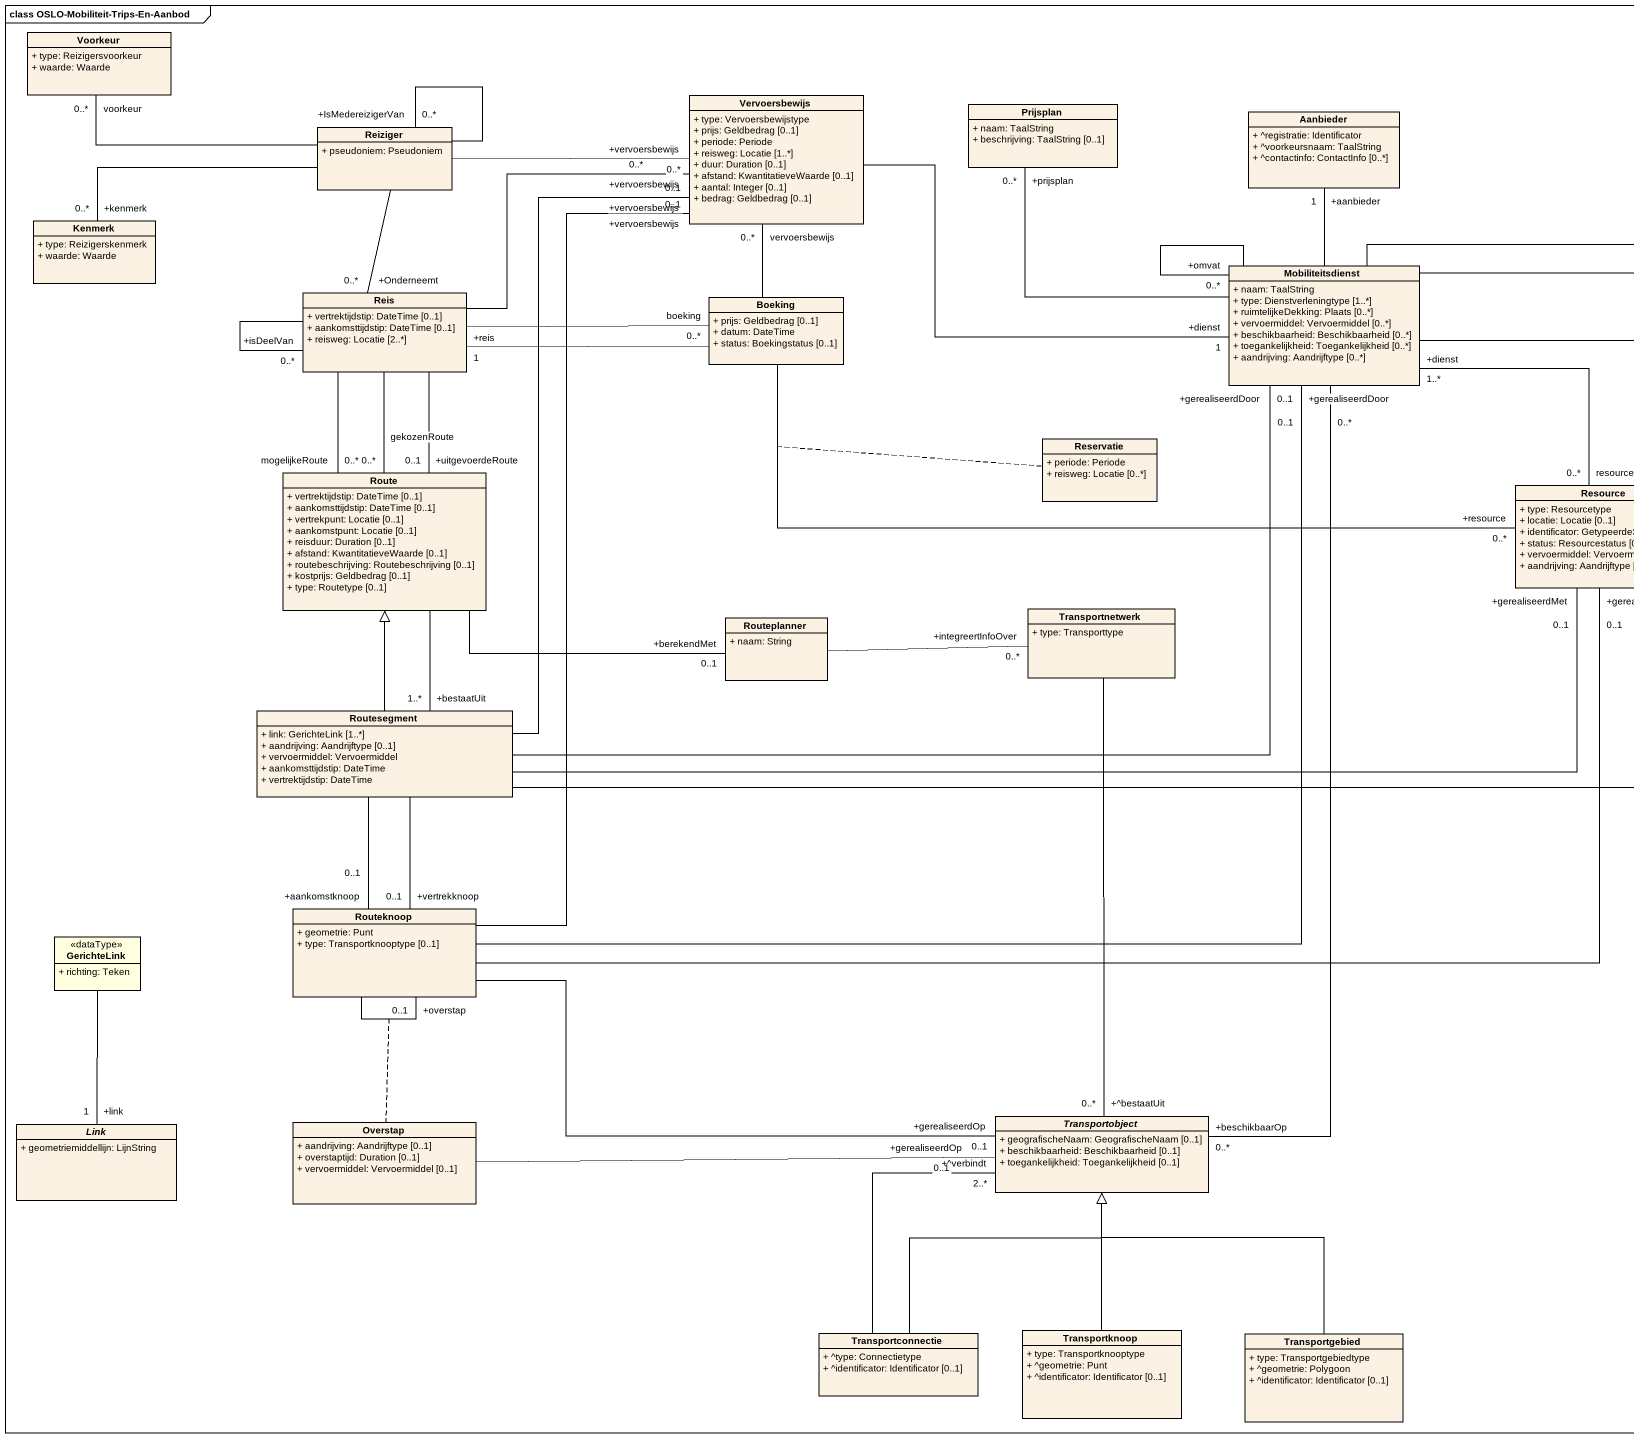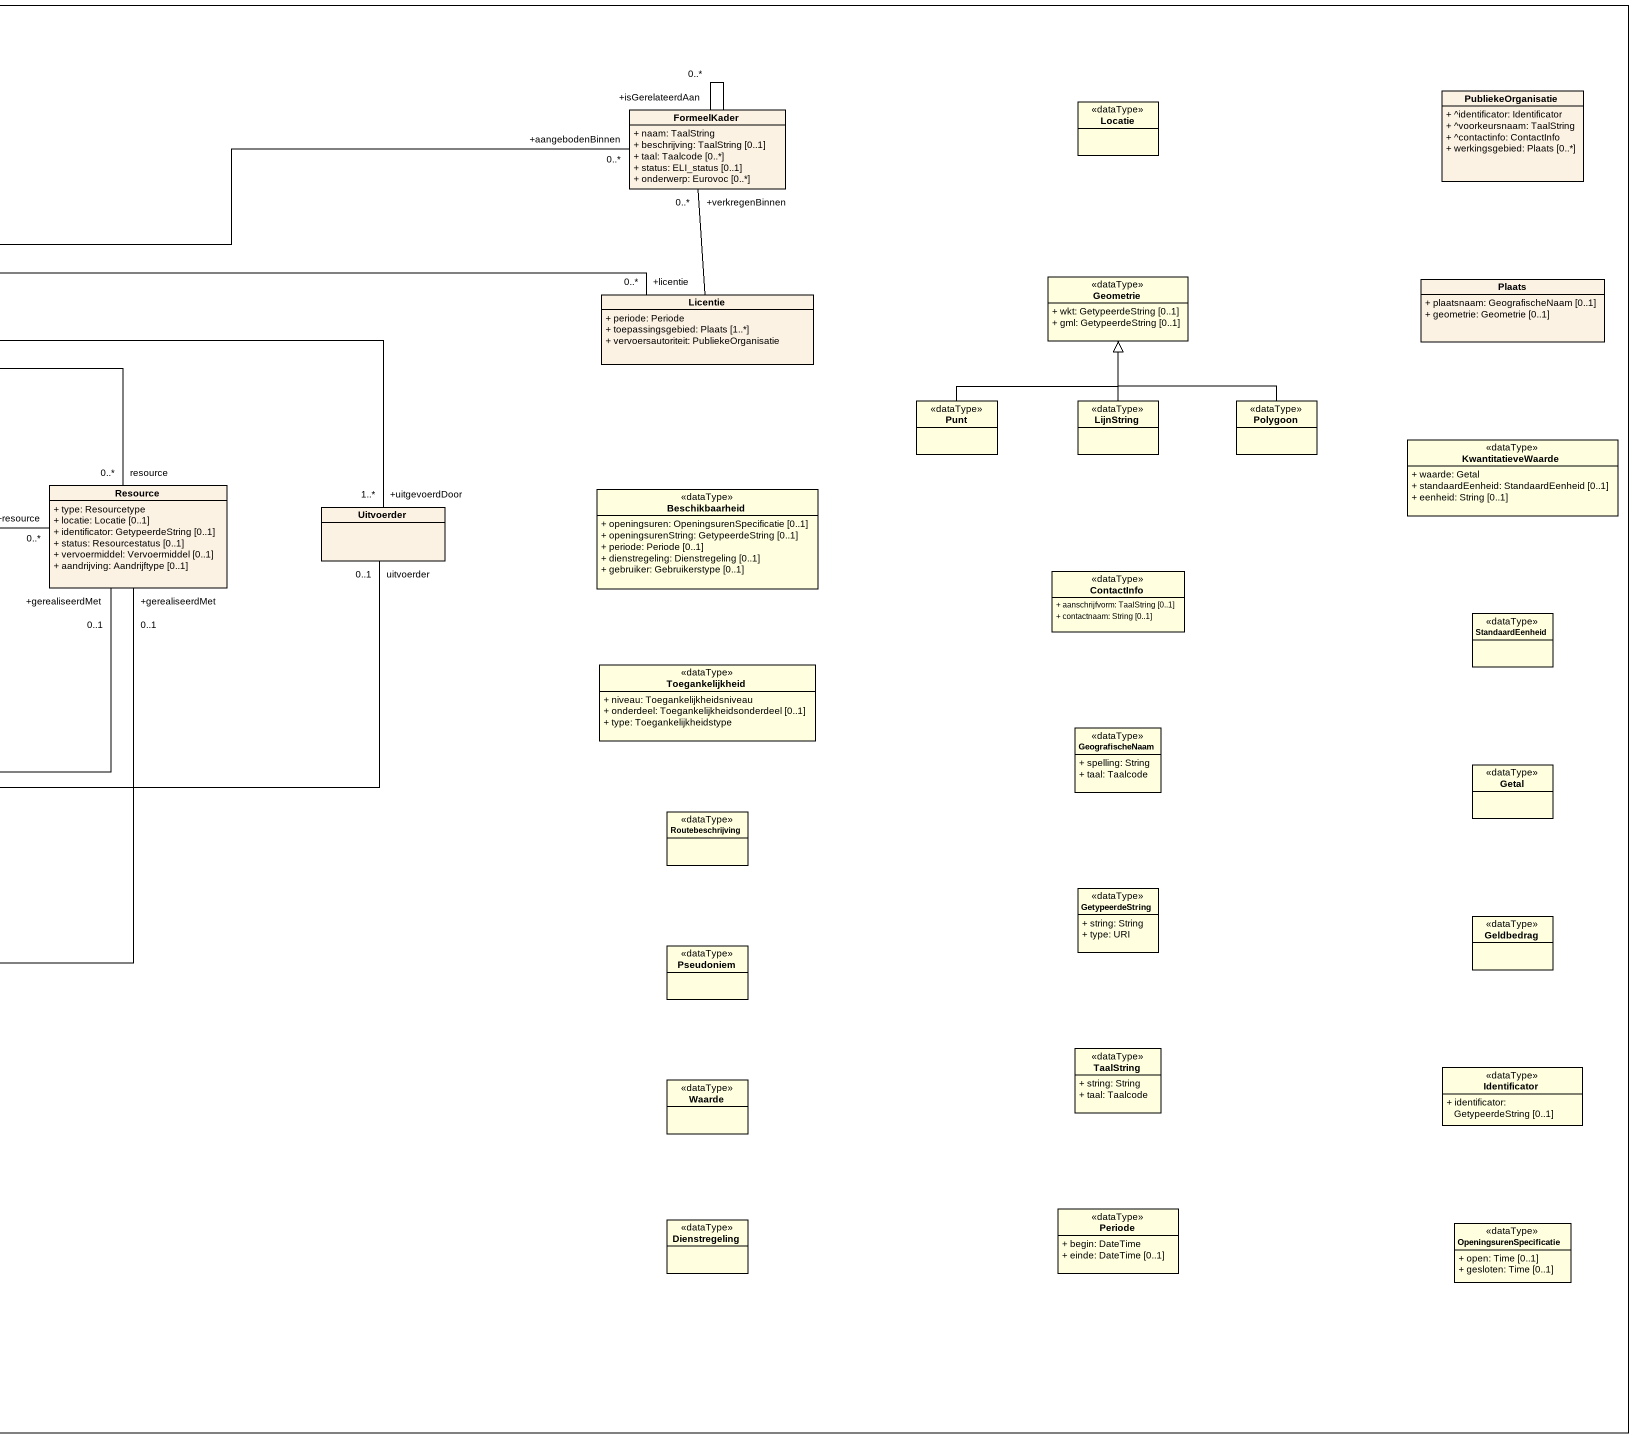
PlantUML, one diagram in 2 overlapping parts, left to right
@startuml
mainframe class OSLO-Mobiliteit-Trips-En-Aanbod
hide circle
hide empty members
skinparam classAttributeIconSize 0
class Voorkeur {
  + type: Reizigersvoorkeur
  + waarde: Waarde
}
class Vervoersbewijs {
  + type: Vervoersbewijstype
  + prijs: Geldbedrag [0..1]
  + periode: Periode
  + reisweg: Locatie [1..*]
  + duur: Duration [0..1]
  + afstand: KwantitatieveWaarde [0..1]
  + aantal: Integer [0..1]
  + bedrag: Geldbedrag [0..1]
}
class Prijsplan {
  + naam: TaalString
  + beschrijving: TaalString [0..1]
}
class Aanbieder {
  + ^registratie: Identificator
  + ^voorkeursnaam: TaalString
  + ^contactinfo: ContactInfo [0..*]
}
class FormeelKader {
  + naam: TaalString
  + beschrijving: TaalString [0..1]
  + taal: Taalcode [0..*]
  + status: ELI_status [0..1]
  + onderwerp: Eurovoc [0..*]
}
class Locatie <<dataType>> #FFFFE0
class PubliekeOrganisatie {
  + ^identificator: Identificator
  + ^voorkeursnaam: TaalString
  + ^contactinfo: ContactInfo
  + werkingsgebied: Plaats [0..*]
}
class Reiziger {
  + pseudoniem: Pseudoniem
}
class Kenmerk {
  + type: Reizigerskenmerk
  + waarde: Waarde
}
class Mobiliteitsdienst {
  + naam: TaalString
  + type: Dienstverleningtype [1..*]
  + ruimtelijkeDekking: Plaats [0..*]
  + vervoermiddel: Vervoermiddel [0..*]
  + beschikbaarheid: Beschikbaarheid [0..*]
  + toegankelijkheid: Toegankelijkheid [0..*]
  + aandrijving: Aandrijftype [0..*]
}
class Reis {
  + vertrektijdstip: DateTime [0..1]
  + aankomsttijdstip: DateTime [0..1]
  + reisweg: Locatie [2..*]
}
class Boeking {
  + prijs: Geldbedrag [0..1]
  + datum: DateTime
  + status: Boekingstatus [0..1]
}
class Licentie {
  + periode: Periode
  + toepassingsgebied: Plaats [1..*]
  + vervoersautoriteit: PubliekeOrganisatie
}
class Geometrie <<dataType>> #FFFFE0 {
  + wkt: GetypeerdeString [0..1]
  + gml: GetypeerdeString [0..1]
}
class Plaats {
  + plaatsnaam: GeografischeNaam [0..1]
  + geometrie: Geometrie [0..1]
}
class Punt <<dataType>> #FFFFE0
class LijnString <<dataType>> #FFFFE0
class Polygoon <<dataType>> #FFFFE0
class Route {
  + vertrektijdstip: DateTime [0..1]
  + aankomsttijdstip: DateTime [0..1]
  + vertrekpunt: Locatie [0..1]
  + aankomstpunt: Locatie [0..1]
  + reisduur: Duration [0..1]
  + afstand: KwantitatieveWaarde [0..1]
  + routebeschrijving: Routebeschrijving [0..1]
  + kostprijs: Geldbedrag [0..1]
  + type: Routetype [0..1]
}
class Reservatie {
  + periode: Periode
  + reisweg: Locatie [0..*]
}
class KwantitatieveWaarde <<dataType>> #FFFFE0 {
  + waarde: Getal
  + standaardEenheid: StandaardEenheid [0..1]
  + eenheid: String [0..1]
}
class Resource {
  + type: Resourcetype
  + locatie: Locatie [0..1]
  + identificator: GetypeerdeString [0..1]
  + status: Resourcestatus [0..1]
  + vervoermiddel: Vervoermiddel [0..1]
  + aandrijving: Aandrijftype [0..1]
}
class Uitvoerder
class Beschikbaarheid <<dataType>> #FFFFE0 {
  + openingsuren: OpeningsurenSpecificatie [0..1]
  + openingsurenString: GetypeerdeString [0..1]
  + periode: Periode [0..1]
  + dienstregeling: Dienstregeling [0..1]
  + gebruiker: Gebruikerstype [0..1]
}
class ContactInfo <<dataType>> #FFFFE0 {
  + aanschrijfvorm: TaalString [0..1]
  + contactnaam: String [0..1]
}
class Routeplanner {
  + naam: String
}
class Transportnetwerk {
  + type: Transporttype
}
class StandaardEenheid <<dataType>> #FFFFE0
class Toegankelijkheid <<dataType>> #FFFFE0 {
  + niveau: Toegankelijkheidsniveau
  + onderdeel: Toegankelijkheidsonderdeel [0..1]
  + type: Toegankelijkheidstype
}
class Routesegment {
  + link: GerichteLink [1..*]
  + aandrijving: Aandrijftype [0..1]
  + vervoermiddel: Vervoermiddel
  + aankomsttijdstip: DateTime
  + vertrektijdstip: DateTime
}
class GeografischeNaam <<dataType>> #FFFFE0 {
  + spelling: String
  + taal: Taalcode
}
class Getal <<dataType>> #FFFFE0
class Routebeschrijving <<dataType>> #FFFFE0
class Routeknoop {
  + geometrie: Punt
  + type: Transportknooptype [0..1]
}
class GetypeerdeString <<dataType>> #FFFFE0 {
  + string: String
  + type: URI
}
class Geldbedrag <<dataType>> #FFFFE0
class GerichteLink <<dataType>> #FFFFE0 {
  + richting: Teken
}
class Pseudoniem <<dataType>> #FFFFE0
class Waarde <<dataType>> #FFFFE0
class TaalString <<dataType>> #FFFFE0 {
  + string: String
  + taal: Taalcode
}
class Identificator <<dataType>> #FFFFE0 {
  + identificator: GetypeerdeString [0..1]
}
abstract class Link {
  + geometriemiddellijn: LijnString
}
class Overstap {
  + aandrijving: Aandrijftype [0..1]
  + overstaptijd: Duration [0..1]
  + vervoermiddel: Vervoermiddel [0..1]
}
abstract class Transportobject {
  + geografischeNaam: GeografischeNaam [0..1]
  + beschikbaarheid: Beschikbaarheid [0..1]
  + toegankelijkheid: Toegankelijkheid [0..1]
}
class Dienstregeling <<dataType>> #FFFFE0
class Periode <<dataType>> #FFFFE0 {
  + begin: DateTime
  + einde: DateTime [0..1]
}
class OpeningsurenSpecificatie <<dataType>> #FFFFE0 {
  + open: Time [0..1]
  + gesloten: Time [0..1]
}
class Transportconnectie {
  + ^type: Connectietype
  + ^identificator: Identificator [0..1]
}
class Transportknoop {
  + type: Transportknooptype
  + ^geometrie: Punt
  + ^identificator: Identificator [0..1]
}
class Transportgebied {
  + type: Transportgebiedtype
  + ^geometrie: Polygoon
  + ^identificator: Identificator [0..1]
}
Vervoersbewijs -right- "+dienst\n1" Mobiliteitsdienst
Aanbieder "+aanbieder\n1" -- Mobiliteitsdienst
FormeelKader -- "+isGerelateerdAan\n0..*" FormeelKader
Reiziger -left- "voorkeur\n0..*" Voorkeur
Reiziger -right- "+vervoersbewijs\n0..*" Vervoersbewijs
Reiziger -- "+IsMedereizigerVan\n0..*" Reiziger
Reiziger -left- "+kenmerk\n0..*" Kenmerk
Reiziger -- "+Onderneemt\n0..*" Reis
Mobiliteitsdienst -up- "+prijsplan\n0..*" Prijsplan
Mobiliteitsdienst -right- "+aangebodenBinnen\n0..*" FormeelKader
Mobiliteitsdienst -- "+omvat\n0..*" Mobiliteitsdienst
Mobiliteitsdienst -right- "+licentie\n0..*" Licentie
Mobiliteitsdienst "+dienst\n1..*" -- "resource\n0..*" Resource
Mobiliteitsdienst -right- "+uitgevoerdDoor\n1..*" Uitvoerder
Mobiliteitsdienst "0..*" -- "+beschikbaarOp\n0..*" Transportobject
Reis -right- "+vervoersbewijs\n0..*" Vervoersbewijs
Reis -- "+isDeelVan\n0..*" Reis
Reis -right- "boeking\n0..*" Boeking
Reis -- "+uitgevoerdeRoute\n0..1" Route
Reis -- "mogelijkeRoute\n0..*" Route
Reis -- "gekozenRoute\n0..*" Route
Boeking -up- "vervoersbewijs\n0..*" Vervoersbewijs
Boeking -left- "+reis\n1" Reis
Boeking -right- "+resource\n0..*" Resource
(Boeking, Resource) .. Reservatie
Licentie -up- "+verkregenBinnen\n0..*" FormeelKader
Punt -up-|> Geometrie
LijnString -up-|> Geometrie
Polygoon -up-|> Geometrie
Route -right- "+berekendMet\n0..1" Routeplanner
Route -- "+bestaatUit\n1..*" Routesegment
Routeplanner -right- "+integreertInfoOver\n0..*" Transportnetwerk
Transportnetwerk -- "+^bestaatUit\n0..*" Transportobject
Routesegment -up- "+vervoersbewijs\n0..1" Vervoersbewijs
Routesegment -right- "+gerealiseerdDoor\n0..1" Mobiliteitsdienst
Routesegment -up-|> Route
Routesegment -right- "+gerealiseerdMet\n0..1" Resource
Routesegment -right- "uitvoerder\n0..1" Uitvoerder
Routesegment -- "+vertrekknoop\n0..1" Routeknoop
Routesegment -- "+aankomstknoop\n0..1" Routeknoop
Routeknoop -up- "+vervoersbewijs\n0..1" Vervoersbewijs
Routeknoop -up- "+gerealiseerdDoor\n0..1" Mobiliteitsdienst
Routeknoop -right- "+gerealiseerdMet\n0..1" Resource
Routeknoop -- "+overstap\n0..1" Routeknoop
(Routeknoop, Routeknoop) .. Overstap
Routeknoop -right- "+gerealiseerdOp\n0..1" Transportobject
GerichteLink -- "+link\n1" Link
Overstap -right- "+gerealiseerdOp\n0..1" Transportobject
Transportconnectie -up- "+^verbindt\n2..*" Transportobject
Transportconnectie -up-|> Transportobject
Transportknoop -up-|> Transportobject
Transportgebied -up-|> Transportobject
@enduml
